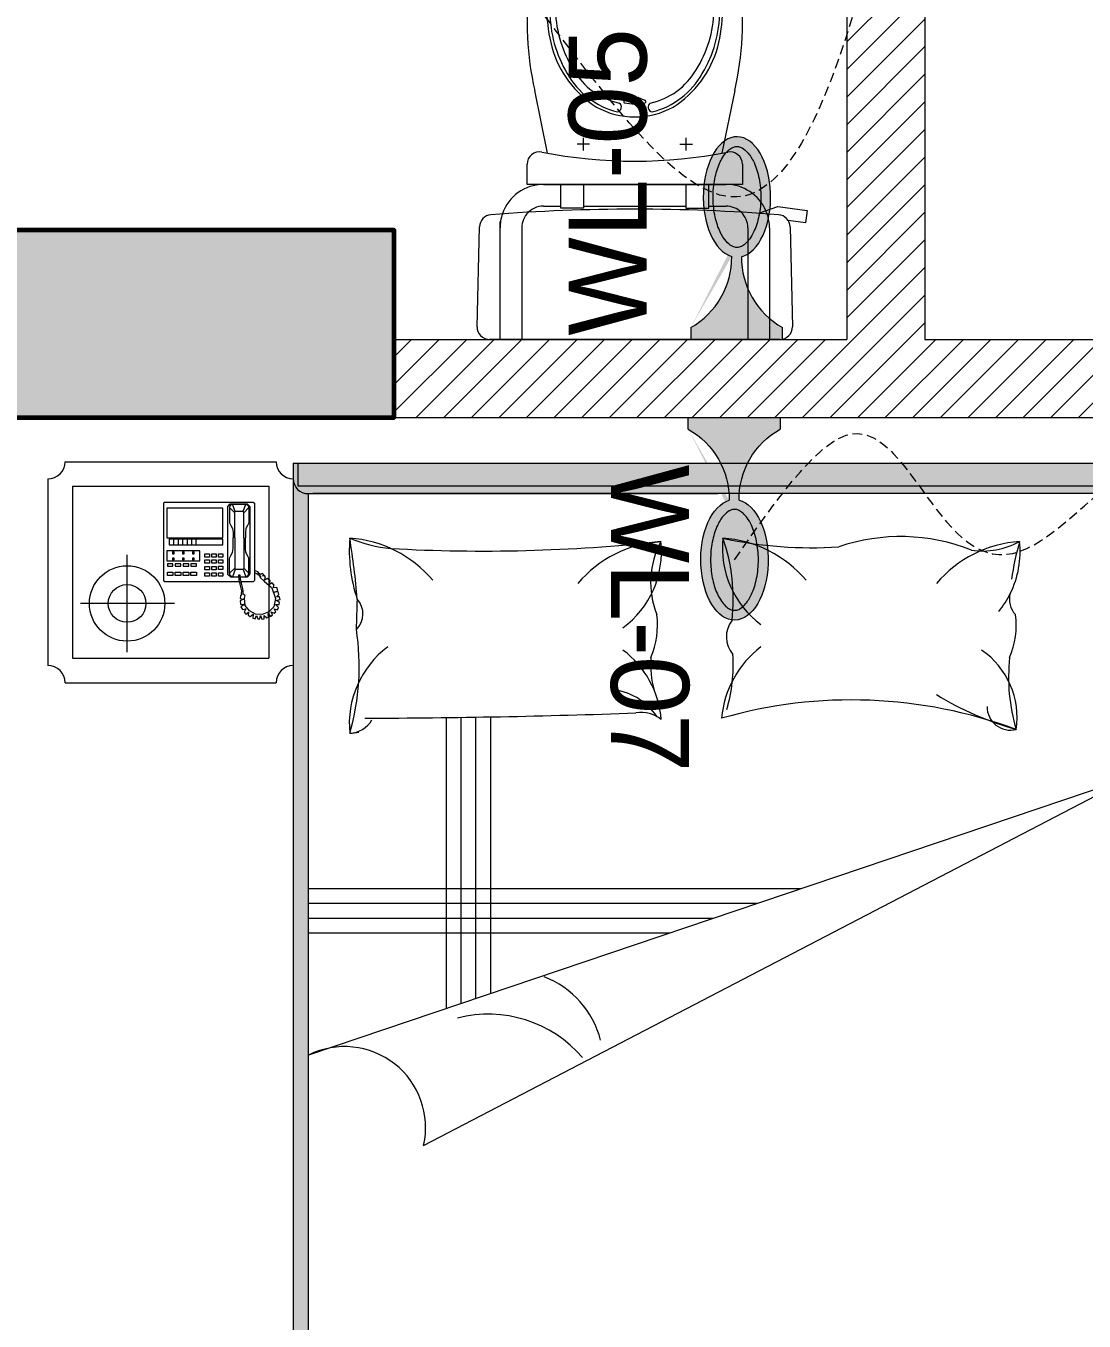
# Model space of a CAD drawing. Header units: inches. Extents: x 109699 to 44449955, y -10987 to 15824140.
# Drawn here: x 197369.8 to 197437.6, y -4048.6 to -3965.6 of the extents above; entities that cross this region are included whole.
import ezdxf

# ---------------------------------------------------------------- set-up
doc = ezdxf.new("R2010")
doc.units = ezdxf.units.IN
doc.header["$LTSCALE"] = 5
doc.header["$MEASUREMENT"] = 0
doc.linetypes.add('DASHED2', pattern=[0.375, 0.25, -0.125])
doc.layers.get('0').update_dxf_attribs({"color": 123})
for name, color, linetype, lineweight in [('@NORMAL', 7, 'Continuous', 5), ('cloumn', 253, 'Continuous', 60), ('E-Con-Point', 5, 'DASHED2', 13), ('E-WL-Wall-Light', 232, 'Continuous', 15), ('fixture', 255, 'Continuous', 0), ('ha', 252, 'Continuous', 5), ('WALL-1', 8, 'Continuous', 9)]:
    doc.layers.add(name, color=color, linetype=linetype, lineweight=lineweight)
doc.layers.add('FURNITUR', color=7, linetype='Continuous', lineweight=5, true_color=0xe8e8e8)
doc.styles.get("Standard").update_dxf_attribs({"font": 'times.ttf'})

# ---------------------------------------------------------------- blocks, each defined once
blk = doc.blocks.new('coloumn-01')
at = {"layer": 'ha'}
h = blk.add_hatch(dxfattribs=at)
h.set_pattern_fill('AR-CONC', color=256, scale=0.5)
h.set_pattern_definition([(49.99999999999999, (0, 0), (3.586300913003767, -0.3137606749129755), [0.375, -4.125]), (355, (0, 0), (-0.693756668065, 3.760960668500059), [0.3, -3.3]), (100.45144446, (0.298858405, -0.02614672), (2.89254423363556, 3.447199954843147), [0.3187009599999999, -3.505710559999999]), (46.18420000000001, (0, 1), (5.336206653357862, -0.8275964039653827), [0.5625, -6.1875]), (96.63563549, (0.444683725, 0.931033465), (4.673309728371142, 4.870593003872752), [0.47805171, -5.258568799999999]), (351.1841639899999, (0, 1), (4.673309725273866, 4.870593001349951), [0.45, -4.950000005]), (21, (0.5, 0.75), (2.984535260592308, -2.013094453326694), [0.375, -4.125]), (326.0000000000001, (0.5, 0.75), (1.216576659607909, 3.625750225234265), [0.3, -3.3]), (71.45144474, (0.74871127, 0.58224213), (4.201111883649856, 1.612655764031769), [0.31870095, -3.50571056]), (37.50000000000001, (0, 0), (0.06079927658645334, 1.664469269156557), [0, -3.26, 0, -3.35, 0, -3.3125]), (7.499999999999999, (0, 0), (1.315347687210743, 1.972058559411801), [0, -1.91, 0, -3.185, 0, -1.2625]), (327.5, (-1.115, 0), (2.669112180862045, -0.1127743586718988), [0, -1.25, 0, -3.9, 0, -5.175]), (317.5, (-1.615, 0), (2.915930846711931, 0.5005249116615886), [0, -1.625, 0, -2.59, 0, -3.675])])
h.paths.add_polyline_path([(32128.44739975178, -2546319.049243456), (32092.44739975178, -2546319.049243456), (32092.44739975178, -2546331.049243456), (32128.44739975178, -2546331.049243456)])
h.paths.add_polyline_path([(32128.44739975189, -2546617.132962178), (32098.44739975189, -2546617.132962178), (32098.44739975189, -2546629.132962178), (32128.44739975189, -2546629.132962178)])
h.paths.add_polyline_path([(31978.51966727065, -2546605.132962178), (31966.51966727065, -2546605.132962178), (31966.51966727065, -2546635.132962178), (31978.51966727065, -2546635.132962178)])
h.paths.add_polyline_path([(31821.20333333506, -2546605.132962178), (31809.20333333506, -2546605.132962178), (31809.20333333506, -2546635.132962178), (31821.20333333506, -2546635.132962178)])
h.paths.add_polyline_path([(31689.20328743063, -2546611.133238418), (31677.20328743063, -2546611.133238418), (31677.20328743063, -2546635.133238418), (31689.20328743063, -2546635.133238418)])
h.paths.add_polyline_path([(31417.20347832461, -2546611.132962178), (31405.20347832461, -2546611.132962178), (31405.20347832461, -2546635.132962178), (31417.20347832461, -2546635.132962178)])
h.paths.add_polyline_path([(31435.20347912709, -2546415.348983645), (31405.20347912709, -2546415.348983645), (31405.20347912709, -2546427.348983645), (31435.20347912709, -2546427.348983645)])
h.paths.add_polyline_path([(31633.74647668525, -2546415.348983645), (31603.74647668525, -2546415.348983645), (31603.74647668525, -2546427.348983645), (31633.74647668525, -2546427.348983645)])
h.paths.add_polyline_path([(31821.20245073218, -2546319.049243455), (31809.20245073218, -2546319.049243455), (31809.20245073218, -2546349.049243455), (31821.20245073218, -2546349.049243455)])
h.paths.add_polyline_path([(31996.51966727068, -2546319.049243455), (31966.51966727068, -2546319.049243455), (31966.51966727068, -2546331.049243455), (31996.51966727068, -2546331.049243455)])
h.paths.add_polyline_path([(31581.74648750067, -2546291.049243452), (31541.74648750067, -2546291.049243452), (31541.74648750067, -2546301.049243452), (31581.74648750067, -2546301.049243452)])
h.paths.add_polyline_path([(31485.74647668505, -2546261.049243452), (31475.74647668505, -2546261.049243452), (31475.74647668505, -2546301.049243452), (31485.74647668505, -2546301.049243452)])
h.paths.add_polyline_path([(31581.74648750064, -2546206.049278549), (31521.74648750064, -2546206.049278549), (31521.74648750064, -2546216.049243455), (31581.74648750064, -2546216.049243455)])
h.paths.add_polyline_path([(31435.20347595899, -2546206.049243455), (31405.20347595899, -2546206.049243455), (31405.20347595899, -2546218.049243455), (31435.20347595899, -2546218.049243455)])
h.paths.add_polyline_path([(31435.20347912709, -2546094.049243455), (31405.20347912709, -2546094.049243455), (31405.20347912709, -2546106.049243455), (31435.20347912709, -2546106.049243455)])
h.paths.add_polyline_path([(31583.74647668522, -2546094.049243455), (31547.74647668522, -2546094.049243455), (31547.74647668522, -2546106.049243455), (31583.74647668522, -2546106.049243455)])
h.paths.add_polyline_path([(31775.41359277777, -2546094.049243455), (31763.41359277777, -2546094.049243455), (31763.41359277777, -2546124.049243455), (31775.41359277777, -2546124.049243455)])
h.paths.add_polyline_path([(32059.80123907101, -2546094.049243455), (32047.80123907101, -2546094.049243455), (32047.80123907101, -2546124.049243455), (32059.80123907101, -2546124.049243455)])
h.paths.add_polyline_path([(32058.06771510976, -2545913.633020405), (32028.06771510976, -2545913.633020405), (32028.06771510976, -2545925.633020405), (32058.06771510976, -2545925.633020405)])
h.paths.add_polyline_path([(32048.06771510973, -2545722.712815279), (32036.06771510973, -2545722.712815279), (32036.06771510973, -2545746.712815279), (32048.06771510973, -2545746.712815279)])
h.paths.add_polyline_path([(31799.41359277774, -2545913.633020405), (31763.41359277774, -2545913.633020405), (31763.41359277774, -2545925.633020405), (31799.41359277774, -2545925.633020405)])
h.paths.add_polyline_path([(31591.53986684192, -2545945.049243456), (31561.31223659915, -2545945.049243456), (31561.31223659915, -2545957.049243456), (31591.53986684192, -2545957.049243456)])
h.paths.add_polyline_path([(31435.20347912709, -2545945.049243456), (31405.20347912709, -2545945.049243456), (31405.20347912709, -2545957.049243456), (31435.20347912709, -2545957.049243456)])
h.paths.add_polyline_path([(31429.2035252499, -2545715.383477275), (31405.2035252499, -2545715.383477275), (31405.2035252499, -2545727.383477275), (31429.2035252499, -2545727.383477275)])
h.paths.add_polyline_path([(31605.53986684192, -2545715.383237123), (31581.53986684192, -2545715.383237123), (31581.53986684192, -2545727.383237123), (31605.53986684192, -2545727.383237123)])
h.paths.add_polyline_path([(31775.41359277774, -2545711.610186095), (31763.41359277774, -2545711.610186095), (31763.41359277774, -2545735.610186095), (31775.41359277774, -2545735.610186095)])
at = {"layer": 'cloumn', "elevation": -17.08928691961916}
blk.add_lwpolyline([(31405.20347912709, -2546415.348983645), (31405.20347912709, -2546427.348983645), (31435.20347912709, -2546427.348983645), (31435.20347912709, -2546415.348983645)], close=True, dxfattribs=at)
blk = doc.blocks.new('nhjkkl')
at = {"layer": 'fixture'}
for p, q in [((143550.2312347457, 413.9730671772784), (143568.8430790594, 413.9730671772793)), ((143550.9065610597, 406.8304476761043), (143550.9065610476, 413.9730520486739)), ((143552.2954045853, 406.8304476553101), (143552.295404572, 413.9730369089164)), ((143566.7790000358, 406.8304174008415), (143566.7790000629, 413.9730217734107)), ((143568.1677981537, 413.9730520292499), (143568.1677527493, 408.0151220831901)), ((143549.5901182657, 406.7664480220853), (143549.4378542114, 413.1605533693012)), ((143569.6365050042, 413.160553386321), (143569.4842561156, 406.7664480432288)), ((143568.1677527493, 408.0151220831901), (143568.1677981597, 406.4336438885)), ((143548.4963421248, 405.7263631810149), (143548.607251598, 406.5122054251713)), ((143548.607251598, 406.5122054251713), (143549.7157409937, 406.3564144534005)), ((143568.1677981597, 406.4336438885), (143568.1677981659, 406.8304930909451)), ((143550.3819850576, 405.4614186200849), (143548.4963421248, 405.7263631810149)), ((143551.5813878428, 405.9018777620411), (143550.3819850576, 405.4614186200849)), ((143554.79288887, 405.4416192904139), (143553.6842026946, 405.441619307019)), ((143556.26127781, 405.5678778112876), (143554.7929191489, 405.5678777931987)), ((143554.7929191489, 405.5678777931987), (143554.7929191657, 404.0528211996536)), ((143562.8130511395, 405.4416192901674), (143556.2612324133, 405.4415738736677)), ((143556.261277828, 404.0528211778994), (143556.26127781, 405.5678778112876)), ((143562.8130813948, 404.0528211994076), (143562.8130814172, 405.5678777923752)), ((143562.8130814172, 405.5678777923752), (143564.2813946441, 405.5678778099075)), ((143565.3901262533, 405.4416192910601), (143564.2813644056, 405.4416193076988)), ((143564.2813946441, 405.5678778099075), (143564.2813946615, 404.0528211776734)), ((143552.6374877589, 404.0528211924245), (143566.4367957518, 404.0528211854942)), ((143552.6374877788, 402.7586299086117), (143552.6374877589, 404.0528211924245)), ((143565.3901262723, 404.052821200891), (143553.6842329504, 404.0527757819953)), ((143554.7929191657, 404.0528211996536), (143556.261277828, 404.0528211778994)), ((143564.2813946615, 404.0528211776734), (143562.8130813948, 404.0528211994076)), ((143566.4367957518, 404.0528211854942), (143566.4367957728, 402.7586601782943)), ((143553.1271576377, 398.0362349681834), (143553.9518113588, 402.0500473916766)), ((143556.6404317734, 401.4735209071393), (143555.8468090396, 401.4735208790955)), ((143556.2436128532, 401.8703246815119), (143556.2436128408, 401.076701986922)), ((143562.4338063848, 401.4735208998579), (143563.2274290794, 401.4735208880586)), ((143562.8306252776, 401.870324702267), (143562.8306253056, 401.0767019672573)), ((143565.1223207889, 402.0500776611082), (143565.9471258924, 398.0362349753721)), ((143559.3387398673, 398.4577576346321), (143558.9106931205, 398.6640308240756)), ((143560.1635449936, 398.6640308047001), (143559.7355133987, 398.4577576290383))]:
    blk.add_line(p, q, dxfattribs=at)
for centre, radius, start, end in [((143550.2312440123, 413.179452317064), 0.7936148602690781, 90.00066901502818, 181.3645564982883), ((143568.8430925063, 413.179430154478), 0.7936370229151675, 358.63708330143, 90.00097078565905), ((143550.3835517447, 406.7852967886536), 0.7936573326114393, 181.3608597506466, 265.4936567333053), ((143553.6835439005, 406.8302100781168), 2.776982850894335, 179.9950977868233, 198.7247616892986), ((143553.6840397306, 406.830291598628), 1.388635154058973, 179.9935610234081, 226.0579730208608), ((143565.3903243654, 406.8303071959601), 1.388675674785373, 313.9401349780949, 0.004546975725653977), ((143565.3906436726, 406.8305070680519), 2.777154493287228, 341.2709583579591, 359.9997116367785), ((143568.6908150557, 406.7853051890736), 0.7936651105025501, 274.5057515234096, 358.6385485059807), ((143559.3313820936, 520.4146619905953), 114.7747799088793, 265.4974651529274, 270.1027383364831), ((143553.6641671368, 406.8219761162256), 2.755988833818937, 198.6919603846717, 203.1962037287053), ((143553.6842451597, 406.830626965949), 2.777851183980603, 203.1970942653883, 269.9997481717924), ((143553.6842363313, 406.8306462703642), 1.389026963752532, 226.0622858634653, 269.9986125244432), ((143559.7429846886, 520.4144736201536), 114.7745915251009, 269.8972652920607, 274.5025384751385), ((143565.3900826332, 406.8305070130612), 2.777685812513137, 270.0009001508976, 341.2746753299377), ((143565.3900696894, 406.8304403121767), 1.388821022269026, 270.0023335401336, 318.9044295561592), ((143553.4310986414, 402.7586261222484), 0.7936108626023987, 179.9997266385257, 281.154795170795), ((143559.5371957675, 371.7938538244518), 30.76746556976699, 78.84496378673161, 101.1553274581742), ((143565.6431621761, 402.758675070728), 0.7936335968594284, 258.8438563195717, 359.9989248519769), ((143560.6030199971, 393.4904633605145), 6.619506932955108, 122.1868749793399, 164.6422486899968), ((143559.691574243, 394.4271028772321), 5.141188323198548, 104.2497094621876, 150.61330759848), ((143559.5371492295, 394.6434052969737), 5.084142630955329, 90.00008428513468, 118.9405262423073), ((143558.3670353377, 399.1001076362847), 0.3155730422259372, 304.1716716939285, 79.21640439466078), ((143559.5371191747, 394.6434638445119), 5.0840840834616, 61.05930362467164, 89.999745580456), ((143560.7072330775, 399.1001138847403), 0.3155697011984737, 100.7865058950931, 235.831238595057), ((143559.3826715294, 394.427120612819), 5.141172952833982, 29.38656240975397, 75.7501605465209), ((143558.4712257037, 393.4904828698247), 6.619494466593977, 15.35760583437553, 57.81297954471867), ((143559.4569603147, 394.4903639536053), 4.443393787718942, 101.8529499143643, 150.0038868718224), ((143558.9034807952, 398.7448373456175), 0.08112774840026897, 120.2938259573558, 275.1003766384382), ((143559.5371535633, 395.9875161606467), 2.906734715241127, 90.00023231647822, 103.4195897572691), ((143559.5371073564, 395.9877092781937), 2.906541597874001, 76.57996402864104, 89.99932147006473), ((143560.1707573169, 398.7448373461996), 0.08112776809779704, 264.8996260535975, 59.706176732827), ((143559.6173005208, 394.4904147853488), 4.443348715976101, 29.99569182148486, 78.14662877954265), ((143572.2223725796, 393.6842009728691), 19.58487767572048, 167.1608948101009, 187.3028875654185), ((143546.851903473, 393.6842435729975), 19.58487550162758, 352.6969860827403, 12.83897883790706), ((143561.8666311087, 392.9471293959111), 7.765781522712604, 148.9734116776313, 180.0370825543271), ((143561.9397062611, 392.7187179168407), 7.485059714963107, 147.7595450529205, 178.2898013246998), ((143557.1345394465, 392.7186902103006), 7.485068091722362, 1.71040899528419, 32.24066526655368), ((143557.2076145146, 392.9471021420416), 7.765789141801811, 359.9631185417419, 31.02678941811098), ((143563.4260475728, 392.801147338552), 9.524650229934462, 165.1413266773221, 192.8659346269845), ((143555.6481905647, 392.8011472918486), 9.524650235689958, 347.1340656589409, 14.85867360866212), ((143563.0484980828, 392.9327481596404), 10.39841761455111, 189.6220183945854, 217.9117471889267), ((143563.9317907136, 393.5092300994431), 10.19175081845734, 196.1153299050868, 219.5232582581568), ((143555.1424550462, 393.5091935918356), 10.19173337833671, 320.4769270377624, 343.8848553902324), ((143556.0257778566, 392.9327181524561), 10.39840516526215, 322.0884090897869, 350.378137884462), ((143561.7342255453, 392.2455549454055), 8.94320625309545, 219.6122136137997, 239.3816435217801), ((143559.5040281406, 389.9617490593175), 4.519470302409078, 220.5550458037677, 270.4192277752593), ((143559.5701948642, 389.961814163333), 4.519535626071895, 269.580394858351, 319.4445768290443), ((143557.3400579794, 392.2455549029521), 8.94320622922971, 300.6183568637677, 320.3877867722666), ((143559.4418071491, 388.7049738406661), 4.731726761745959, 241.4348748081609, 271.1544712317944), ((143559.6324764107, 388.7049738002104), 4.731726720728004, 268.8455291001113, 298.565125525756)]:
    blk.add_arc(centre, radius, start, end, dxfattribs=at)
blk = doc.blocks.new('vfdcx')
at = {"layer": 'FURNITUR', "lineweight": 0}
for points in [[(104135.0060097724, -19120.26887350804), (104970.0060097716, -19120.26887350804, 0.4142137440382407), (105000.0060097716, -19090.26885490074), (105000.0060097704, -19090.26887350193), (105000.0060097704, -19058.46706700833), (104983.8676956173, -19058.46706700833), (104983.8676956173, -19105.34206700833), (103280.0060097765, -19105.34206700833), (103280.0060097765, -19058.46706700833), (103270.0060097745, -19058.46706700833), (103270.0060097745, -19090.26887350193, 0.4142145040311273), (103300.0061062251, -19120.26887350178), (103300.0060097733, -19120.26887350804)], [(103280.0060097765, -19058.46706700833), (103280.0060097765, -19105.34206700833), (104983.8676956173, -19105.34206700833), (104983.8676956173, -19058.46706700833)]]:
    blk.add_hatch(color=256, dxfattribs=at).paths.add_polyline_path(points)
at = {"layer": 'FURNITUR'}
blk.add_hatch(color=256, dxfattribs=at).paths.add_polyline_path([(103350.0060097762, -21058.46706700833, -0.4142135623901436), (103300.0060097733, -21008.46706700833), (103300.0060097733, -19120.26887350193, -0.4142135623730951), (103270.0060097733, -19090.26887350193), (103270.0060097733, -19470.26887349553), (103270.0060097745, -21088.46706700716), (105000.0060097704, -21088.46706700716), (105000.0060097704, -19470.94256263169, 5.403727467161091e-05), (104999.998444552, -19470.94256181408), (104999.998444552, -19090.94256181307, -0.4076509114471731), (104970.0060097716, -19120.26887350193), (104970.0060097716, -19700.18891725242), (104974.8149614137, -19698.56576437598), (104970.0060097716, -19701.06727675785), (104970.0060097716, -21008.46706700542, -0.4142135623901436), (104920.0060097716, -21058.46706700833)])
for p, q in [((102805.0060097768, -19055.26887350193), (103235.0060097771, -19055.26887350193)), ((103270.0060097745, -19058.46706700833), (103270.0060097745, -21088.46706700716)), ((103280.0060097765, -19105.34206700833), (103280.0060097765, -19058.46706700833)), ((102770.0060097733, -19090.26887349815), (102770.0060097733, -19470.26887349553)), ((103270.0060097733, -19090.26887349815), (103270.0060097733, -19470.26887349553)), ((102820.0060097762, -19105.26887349757), (103220.0060097777, -19105.26887349757)), ((102820.0060097762, -19105.26887349757), (102820.0060097762, -19455.26887349611)), ((103220.0060097777, -19105.26887349757), (103220.0060097777, -19455.26887349611)), ((103300.0060097733, -19120.26887350804), (103300.0060097733, -21008.46706700542)), ((104970.0060097716, -19120.26887350804), (104135.0060097724, -19120.26887350804)), ((103007.7345300189, -19137.32844558895), (103005.4485300235, -19139.61444559159)), ((103005.4485300235, -19139.61444559159), (103005.4485300235, -19297.34844559194)), ((103007.7345300189, -19137.32844558895), (103188.3285300238, -19137.32844558895)), ((103136.8935300226, -19146.47244559224), (103141.4655300206, -19140.75744559291)), ((103136.8935300226, -19284.77544559196), (103136.8935300226, -19146.47244559224)), ((103141.4655300206, -19144.1864455896), (103140.3225300193, -19148.75844558761)), ((103141.4655300206, -19140.75744559291), (103175.7555300238, -19140.75744559291)), ((103146.0375300186, -19141.90044558696), (103141.4655300206, -19144.1864455896)), ((103146.0375300186, -19141.90044558696), (103173.4695300212, -19141.90044558696)), ((103151.7525300179, -19156.75944558957), (103146.0375300186, -19141.90044558696)), ((103167.7545300219, -19156.75944558957), (103173.4695300212, -19141.90044558696)), ((103173.4695300212, -19141.90044558696), (103178.0415300192, -19144.1864455896)), ((103175.7555300238, -19140.75744559291), (103181.4705300232, -19146.47244559224)), ((103178.0415300192, -19144.1864455896), (103179.1845300205, -19148.75844558761)), ((103181.4705300232, -19146.47244559224), (103181.4705300232, -19283.63244559064)), ((103188.3285300238, -19137.32844558895), (103190.6145300192, -19139.61444559159)), ((103190.6145300192, -19139.61444559159), (103190.6145300192, -19297.34844559194)), ((103012.3065300242, -19149.90144558893), (103012.3065300242, -19210.48044559344)), ((103126.606530018, -19149.90144558893), (103012.3065300242, -19149.90144558893)), ((103126.606530018, -19210.48044559344), (103126.606530018, -19149.90144558893)), ((103140.3225300193, -19148.75844558761), (103140.3225300193, -19179.61944558688)), ((103140.3225300193, -19148.75844558761), (103150.6095300239, -19159.04544559222)), ((103150.6095300239, -19159.04544559222), (103151.7525300179, -19156.75944558957)), ((103150.6095300239, -19210.48044559344), (103150.6095300239, -19159.04544559222)), ((103167.7545300219, -19156.75944558957), (103151.7525300179, -19156.75944558957)), ((103168.8975300232, -19159.04544559222), (103167.7545300219, -19156.75944558957)), ((103179.1845300205, -19148.75844558761), (103168.8975300232, -19159.04544559222)), ((103168.8975300232, -19210.48044559344), (103168.8975300232, -19159.04544559222)), ((103179.1845300205, -19148.75844558761), (103179.1845300205, -19179.61944558688)), ((103140.3225300193, -19179.61944558688), (103142.6085300219, -19185.33444559349)), ((103142.6085300219, -19185.33444559349), (103146.0375300186, -19191.04944559281)), ((103146.0375300186, -19191.04944559281), (103147.1805300199, -19199.05044558751)), ((103147.1805300199, -19199.05044558751), (103147.1805300199, -19210.48044559344)), ((103173.4695300212, -19191.04944559281), (103172.3265300199, -19199.05044558751)), ((103172.3265300199, -19199.05044558751), (103172.3265300199, -19210.48044559344)), ((103176.8985300179, -19185.33444559349), (103173.4695300212, -19191.04944559281)), ((103179.1845300205, -19179.61944558688), (103176.8985300179, -19185.33444559349)), ((103012.3065300242, -19210.48044559344), (103126.606530018, -19210.48044559344)), ((103016.8785300222, -19212.7664455888), (103016.8785300222, -19224.19644558745)), ((103126.606530018, -19212.7664455888), (103016.8785300222, -19212.7664455888)), ((103016.8785300222, -19224.19644558745), (103126.606530018, -19224.19644558745)), ((103026.0225300182, -19212.7664455888), (103026.0225300182, -19224.19644558745)), ((103035.1665300215, -19212.7664455888), (103035.1665300215, -19224.19644558745)), ((103044.3105300175, -19212.7664455888), (103044.3105300175, -19224.19644558745)), ((103053.4545300208, -19212.7664455888), (103053.4545300208, -19224.19644558745)), ((103062.5985300241, -19212.7664455888), (103062.5985300241, -19224.19644558745)), ((103071.7425300201, -19212.7664455888), (103071.7425300201, -19224.19644558745)), ((103126.606530018, -19224.19644558745), (103126.606530018, -19212.7664455888)), ((103147.1805300199, -19232.19744558942), (103147.1805300199, -19210.48044559344)), ((103150.6095300239, -19210.48044559344), (103150.6095300239, -19272.20244559199)), ((103168.8975300232, -19210.48044559344), (103168.8975300232, -19272.20244559199)), ((103172.3265300199, -19232.19744558942), (103172.3265300199, -19210.48044559344)), ((102931.4553847567, -19442.73764256576), (102931.4553847567, -19244.61869142207)), ((103012.3065300242, -19236.76944558743), (103012.3065300242, -19257.34344558937)), ((103079.7435300221, -19236.76944558743), (103012.3065300242, -19236.76944558743)), ((103023.7365300228, -19239.05544559007), (103023.7365300228, -19242.48444558676)), ((103027.1655300195, -19239.05544559007), (103023.7365300228, -19239.05544559007)), ((103023.7365300228, -19242.48444558676), (103027.1655300195, -19242.48444558676)), ((103023.7365300228, -19251.62844559005), (103023.7365300228, -19255.05744558673)), ((103027.1655300195, -19251.62844559005), (103023.7365300228, -19251.62844559005)), ((103027.1655300195, -19242.48444558676), (103027.1655300195, -19239.05544559007)), ((103027.1655300195, -19255.05744558673), (103027.1655300195, -19251.62844559005)), ((103047.7395300215, -19239.05544559007), (103044.3105300175, -19239.05544559007)), ((103044.3105300175, -19239.05544559007), (103044.3105300175, -19242.48444558676)), ((103044.3105300175, -19242.48444558676), (103047.7395300215, -19242.48444558676)), ((103047.7395300215, -19251.62844559005), (103044.3105300175, -19251.62844559005)), ((103044.3105300175, -19251.62844559005), (103044.3105300175, -19255.05744558673)), ((103047.7395300215, -19242.48444558676), (103047.7395300215, -19239.05544559007)), ((103047.7395300215, -19255.05744558673), (103047.7395300215, -19251.62844559005)), ((103068.3135300234, -19239.05544559007), (103064.8845300194, -19239.05544559007)), ((103064.8845300194, -19239.05544559007), (103064.8845300194, -19242.48444558676)), ((103064.8845300194, -19242.48444558676), (103068.3135300234, -19242.48444558676)), ((103068.3135300234, -19251.62844559005), (103064.8845300194, -19251.62844559005)), ((103064.8845300194, -19251.62844559005), (103064.8845300194, -19255.05744558673)), ((103068.3135300234, -19242.48444558676), (103068.3135300234, -19239.05544559007)), ((103068.3135300234, -19255.05744558673), (103068.3135300234, -19251.62844559005)), ((103079.7435300221, -19257.34344558937), (103079.7435300221, -19236.76944558743)), ((103090.0305300194, -19249.3424455874), (103090.0305300194, -19242.48444558676)), ((103090.0305300194, -19242.48444558676), (103099.1745300227, -19242.48444558676)), ((103099.1745300227, -19249.3424455874), (103090.0305300194, -19249.3424455874)), ((103099.1745300227, -19242.48444558676), (103099.1745300227, -19249.3424455874)), ((103103.7465300207, -19242.48444558676), (103112.890530024, -19242.48444558676)), ((103103.7465300207, -19249.3424455874), (103103.7465300207, -19242.48444558676)), ((103112.890530024, -19249.3424455874), (103103.7465300207, -19249.3424455874)), ((103112.890530024, -19242.48444558676), (103112.890530024, -19249.3424455874)), ((103117.462530022, -19249.3424455874), (103117.462530022, -19242.48444558676)), ((103117.462530022, -19242.48444558676), (103126.606530018, -19242.48444558676)), ((103126.606530018, -19249.3424455874), (103117.462530022, -19249.3424455874)), ((103126.606530018, -19242.48444558676), (103126.606530018, -19249.3424455874)), ((103140.3225300193, -19251.62844559005), (103142.6085300219, -19245.91344559072)), ((103140.3225300193, -19282.48944558932), (103140.3225300193, -19251.62844559005)), ((103142.6085300219, -19245.91344559072), (103146.0375300186, -19240.19844559139)), ((103146.0375300186, -19240.19844559139), (103147.1805300199, -19232.19744558942)), ((103173.4695300212, -19240.19844559139), (103172.3265300199, -19232.19744558942)), ((103176.8985300179, -19245.91344559072), (103173.4695300212, -19240.19844559139)), ((103179.1845300205, -19251.62844559005), (103176.8985300179, -19245.91344559072)), ((103179.1845300205, -19282.48944558932), (103179.1845300205, -19251.62844559005)), ((103012.3065300242, -19257.34344558937), (103079.7435300221, -19257.34344558937)), ((103013.4495300182, -19263.0584455887), (103013.4495300182, -19267.63044558671)), ((103024.8795300241, -19263.0584455887), (103013.4495300182, -19263.0584455887)), ((103013.4495300182, -19267.63044558671), (103024.8795300241, -19267.63044558671)), ((103023.7365300228, -19255.05744558673), (103027.1655300195, -19255.05744558673)), ((103024.8795300241, -19267.63044558671), (103024.8795300241, -19263.0584455887)), ((103029.4515300222, -19263.0584455887), (103029.4515300222, -19267.63044558671)), ((103040.8815300208, -19263.0584455887), (103029.4515300222, -19263.0584455887)), ((103029.4515300222, -19267.63044558671), (103040.8815300208, -19267.63044558671)), ((103040.8815300208, -19267.63044558671), (103040.8815300208, -19263.0584455887)), ((103044.3105300175, -19255.05744558673), (103047.7395300215, -19255.05744558673)), ((103045.4535300188, -19263.0584455887), (103045.4535300188, -19267.63044558671)), ((103056.8835300175, -19263.0584455887), (103045.4535300188, -19263.0584455887)), ((103045.4535300188, -19267.63044558671), (103056.8835300175, -19267.63044558671)), ((103056.8835300175, -19267.63044558671), (103056.8835300175, -19263.0584455887)), ((103072.8855300214, -19263.0584455887), (103061.4555300228, -19263.0584455887)), ((103061.4555300228, -19263.0584455887), (103061.4555300228, -19267.63044558671)), ((103061.4555300228, -19267.63044558671), (103072.8855300214, -19267.63044558671)), ((103064.8845300194, -19255.05744558673), (103068.3135300234, -19255.05744558673)), ((103072.8855300214, -19267.63044558671), (103072.8855300214, -19263.0584455887)), ((103090.0305300194, -19261.91544558738), (103090.0305300194, -19255.05744558673)), ((103090.0305300194, -19255.05744558673), (103099.1745300227, -19255.05744558673)), ((103099.1745300227, -19261.91544558738), (103090.0305300194, -19261.91544558738)), ((103090.0305300194, -19275.63144558867), (103090.0305300194, -19268.77344558803)), ((103090.0305300194, -19268.77344558803), (103099.1745300227, -19268.77344558803)), ((103099.1745300227, -19275.63144558867), (103090.0305300194, -19275.63144558867)), ((103099.1745300227, -19255.05744558673), (103099.1745300227, -19261.91544558738)), ((103099.1745300227, -19268.77344558803), (103099.1745300227, -19275.63144558867)), ((103103.7465300207, -19261.91544558738), (103103.7465300207, -19255.05744558673)), ((103103.7465300207, -19255.05744558673), (103112.890530024, -19255.05744558673)), ((103112.890530024, -19261.91544558738), (103103.7465300207, -19261.91544558738)), ((103103.7465300207, -19268.77344558803), (103112.890530024, -19268.77344558803)), ((103103.7465300207, -19275.63144558867), (103103.7465300207, -19268.77344558803)), ((103112.890530024, -19275.63144558867), (103103.7465300207, -19275.63144558867)), ((103112.890530024, -19255.05744558673), (103112.890530024, -19261.91544558738)), ((103112.890530024, -19268.77344558803), (103112.890530024, -19275.63144558867)), ((103117.462530022, -19261.91544558738), (103117.462530022, -19255.05744558673)), ((103117.462530022, -19255.05744558673), (103126.606530018, -19255.05744558673)), ((103126.606530018, -19261.91544558738), (103117.462530022, -19261.91544558738)), ((103117.462530022, -19267.63044558671), (103126.606530018, -19267.63044558671)), ((103117.462530022, -19274.48844558735), (103117.462530022, -19267.63044558671)), ((103126.606530018, -19274.48844558735), (103117.462530022, -19274.48844558735)), ((103126.606530018, -19255.05744558673), (103126.606530018, -19261.91544558738)), ((103126.606530018, -19267.63044558671), (103126.606530018, -19274.48844558735)), ((103140.3225300193, -19282.48944558932), (103150.6095300239, -19272.20244559199)), ((103151.7525300179, -19274.48844558735), (103146.0375300186, -19289.34744558997)), ((103150.6095300239, -19272.20244559199), (103151.7525300179, -19274.48844558735)), ((103167.7545300219, -19274.48844558735), (103151.7525300179, -19274.48844558735)), ((103168.8975300232, -19272.20244559199), (103167.7545300219, -19274.48844558735)), ((103167.7545300219, -19274.48844558735), (103173.4695300212, -19289.34744558997)), ((103179.1845300205, -19282.48944558932), (103168.8975300232, -19272.20244559199)), ((103197.4746078223, -19279.3254785624), (103190.6145300192, -19276.77444559)), ((103005.4485300235, -19297.34844559194), (103007.7345300189, -19299.6344455873)), ((103159.6959362097, -19299.6344455873), (103007.7345300189, -19299.6344455873)), ((103013.4495300182, -19280.20344558668), (103024.8795300241, -19280.20344558668)), ((103013.4495300182, -19287.06144558733), (103013.4495300182, -19280.20344558668)), ((103024.8795300241, -19287.06144558733), (103013.4495300182, -19287.06144558733)), ((103024.8795300241, -19280.20344558668), (103024.8795300241, -19287.06144558733)), ((103029.4515300222, -19287.06144558733), (103029.4515300222, -19280.20344558668)), ((103029.4515300222, -19280.20344558668), (103040.8815300208, -19280.20344558668)), ((103040.8815300208, -19287.06144558733), (103029.4515300222, -19287.06144558733)), ((103040.8815300208, -19280.20344558668), (103040.8815300208, -19287.06144558733)), ((103045.4535300188, -19280.20344558668), (103056.8835300175, -19280.20344558668)), ((103045.4535300188, -19287.06144558733), (103045.4535300188, -19280.20344558668)), ((103056.8835300175, -19287.06144558733), (103045.4535300188, -19287.06144558733)), ((103056.8835300175, -19280.20344558668), (103056.8835300175, -19287.06144558733)), ((103061.4555300228, -19287.06144558733), (103061.4555300228, -19280.20344558668)), ((103061.4555300228, -19280.20344558668), (103072.8855300214, -19280.20344558668)), ((103072.8855300214, -19287.06144558733), (103061.4555300228, -19287.06144558733)), ((103072.8855300214, -19280.20344558668), (103072.8855300214, -19287.06144558733)), ((103090.0305300194, -19288.20444558865), (103090.0305300194, -19281.346445588)), ((103090.0305300194, -19281.346445588), (103099.1745300227, -19281.346445588)), ((103099.1745300227, -19288.20444558865), (103090.0305300194, -19288.20444558865)), ((103099.1745300227, -19281.346445588), (103099.1745300227, -19288.20444558865)), ((103103.7465300207, -19288.20444558865), (103103.7465300207, -19281.346445588)), ((103103.7465300207, -19281.346445588), (103112.890530024, -19281.346445588)), ((103112.890530024, -19288.20444558865), (103103.7465300207, -19288.20444558865)), ((103112.890530024, -19281.346445588), (103112.890530024, -19288.20444558865)), ((103117.462530022, -19281.346445588), (103126.606530018, -19281.346445588)), ((103117.462530022, -19288.20444558865), (103117.462530022, -19281.346445588)), ((103126.606530018, -19288.20444558865), (103117.462530022, -19288.20444558865)), ((103126.606530018, -19281.346445588), (103126.606530018, -19288.20444558865)), ((103142.6085300219, -19290.49044559129), (103136.8935300226, -19284.77544559196)), ((103141.4655300206, -19287.06144558733), (103140.3225300193, -19282.48944558932)), ((103146.0375300186, -19289.34744558997), (103141.4655300206, -19287.06144558733)), ((103158.6846558304, -19290.49044559129), (103142.6085300219, -19290.49044559129)), ((103146.0375300186, -19289.34744558997), (103158.6661243811, -19289.34744558997)), ((103162.0395300226, -19285.91844559328), (103158.6105300186, -19285.91844559328)), ((103158.6105300186, -19285.91844559328), (103158.7703406286, -19295.77539139923)), ((103158.7703406286, -19295.77539139923), (103161.5460989953, -19307.34826644535)), ((103162.7026649177, -19295.08101934103), (103162.0395300226, -19285.91844559328)), ((103162.2877015062, -19289.34744558997), (103173.4695300212, -19289.34744558997)), ((103175.7555300238, -19290.49044559129), (103162.370425339, -19290.49044559129)), ((103164.3218573546, -19302.48765886559), (103162.7026649177, -19295.08101934103)), ((103188.3285300238, -19299.6344455873), (103163.6981060102, -19299.6344455873)), ((103167.097615714, -19313.36616184622), (103164.3218573546, -19302.48765886559)), ((103173.4695300212, -19289.34744558997), (103178.0415300192, -19287.06144558733)), ((103181.4705300232, -19283.63244559064), (103175.7555300238, -19290.49044559129)), ((103178.0415300192, -19287.06144558733), (103179.1845300205, -19282.48944558932)), ((103190.6145300192, -19297.34844559194), (103188.3285300238, -19299.6344455873)), ((103190.6145300192, -19281.346445588), (103195.6626538914, -19282.75019271446)), ((103195.6626538914, -19282.75019271446), (103200.2932017741, -19286.37636035042)), ((103200.6958579397, -19282.54873921601), (103197.4746078223, -19279.3254785624)), ((103200.2932017741, -19286.37636035042), (103201.5011710565, -19287.98799068086)), ((103203.1117957187, -19284.76473002725), (103200.6958579397, -19282.54873921601)), ((103201.5011710565, -19287.98799068086), (103203.9171088428, -19287.78653600371)), ((103203.9171088428, -19287.78653600371), (103201.5011710565, -19290.2039814921)), ((103201.5011710565, -19290.2039814921), (103210.7622660289, -19298.46358542769)), ((103207.3396874358, -19283.15309970408), (103203.1117957187, -19284.76473002725)), ((103209.3529690566, -19285.16763820285), (103207.3396874358, -19283.15309970408)), ((103207.7423436014, -19288.59235116166), (103209.3529690566, -19285.16763820285)), ((103210.5609375532, -19286.37636035042), (103207.7423436014, -19288.59235116166)), ((103213.5808599807, -19289.59961981805), (103210.5609375532, -19286.37636035042)), ((103210.7622660289, -19298.46358542769), (103225.8618773732, -19311.35662567017)), ((103211.1649221944, -19296.24759461645), (103213.5808599807, -19289.59961981805)), ((103217.406095525, -19293.02433397011), (103211.1649221944, -19296.24759461645)), ((103222.6406272559, -19298.06067725936), (103217.406095525, -19293.02433397011)), ((103221.4326579734, -19305.31301253855), (103222.6406272559, -19298.06067725936)), ((103226.6671904973, -19302.08975307092), (103221.4326579734, -19305.31301253855)), ((103231.0964098971, -19306.72318937055), (103226.6671904973, -19302.08975307092)), ((103161.5460989953, -19307.34826644535), (103164.3218573546, -19318.22676943325)), ((103162.2400384105, -19328.17944195036), (103161.777411896, -19333.73442158832)), ((103164.7844838618, -19325.63340895782), (103162.2400384105, -19328.17944195036)), ((103164.3218573546, -19318.22676943325), (103164.0905444539, -19324.24466377911)), ((103164.0905444539, -19324.24466377911), (103164.7844838618, -19325.63340895782)), ((103167.7915551292, -19318.92114149146), (103167.097615714, -19313.36616184622)), ((103167.5602422285, -19324.93903689233), (103167.7915551292, -19318.92114149146)), ((103171.7238801167, -19327.94798354503), (103167.5602422285, -19324.93903689233)), ((103170.798627095, -19333.27150688042), (103171.7238801167, -19327.94798354503)), ((103226.0824821234, -19311.74595932449), (103233.7158177935, -19333.50296423801)), ((103229.2844567593, -19311.75953265979), (103231.0964098971, -19306.72318937055)), ((103236.2602632521, -19311.05158621127), (103229.3208669973, -19311.74595932449)), ((103231.6339988494, -19320.54134402047), (103238.3420814978, -19317.99531102793)), ((103239.0360216115, -19320.30988666289), (103231.6339988494, -19320.54134402047)), ((103235.7976367377, -19330.26255917999), (103240.6552140484, -19325.63340895782)), ((103242.0430928788, -19330.26255917999), (103235.7976367377, -19330.26255917999)), ((103238.3420814978, -19317.99531102793), (103236.2602632521, -19311.05158621127)), ((103240.6552140484, -19325.63340895782), (103239.0360216115, -19320.30988666289)), ((103243.1996588013, -19336.04899617554), (103242.0430928788, -19330.26255917999)), ((103028.3001283866, -19343.89893916158), (102836.22484451, -19343.89893916158)), ((103161.777411896, -19333.73442158832), (103168.4854952502, -19334.89170940944)), ((103168.4854952502, -19334.89170940944), (103162.0087255025, -19338.82648652566)), ((103162.0087255025, -19338.82648652566), (103162.471352017, -19345.07583928412)), ((103162.471352017, -19345.07583928412), (103169.8733740806, -19345.77021134233)), ((103169.8733740806, -19345.77021134233), (103163.3966043329, -19350.86227627967)), ((103163.3966043329, -19350.86227627967), (103166.4036762988, -19356.18579962234)), ((103166.4036762988, -19356.18579962234), (103173.3430718552, -19354.79705444364)), ((103173.3430718552, -19354.79705444364), (103170.1046876871, -19361.27786455241)), ((103171.9551930247, -19347.85332962697), (103170.798627095, -19333.27150688042)), ((103180.7450946173, -19358.96328891745), (103171.9551930247, -19347.85332962697)), ((103230.4774329197, -19350.86227627967), (103220.2996517982, -19360.81494879677)), ((103233.7158177935, -19333.50296423801), (103230.4774329197, -19350.86227627967)), ((103230.9400594342, -19354.79705444364), (103237.6481420826, -19356.88017168055)), ((103234.178444308, -19361.0464072021), (103230.9400594342, -19354.79705444364)), ((103239.498648126, -19352.2510214511), (103233.9471307015, -19346.00166869992)), ((103233.9471307015, -19346.00166869992), (103241.1178398571, -19346.23312710524)), ((103236.0289496457, -19338.13211446746), (103243.1996588013, -19336.04899617554)), ((103242.0430928788, -19341.60397687579), (103236.0289496457, -19338.13211446746)), ((103237.6481420826, -19356.88017168055), (103239.498648126, -19352.2510214511)), ((103241.1178398571, -19346.23312710524), (103242.0430928788, -19341.60397687579)), ((103170.1046876871, -19361.27786455241), (103173.5743854616, -19365.44409902622)), ((103173.5743854616, -19365.44409902622), (103178.8945892796, -19361.50932190999)), ((103178.8945892796, -19361.50932190999), (103177.9693362579, -19367.75867466845)), ((103177.9693362579, -19367.75867466845), (103182.3642870542, -19370.53616396357)), ((103193.0046939916, -19365.44409902622), (103180.7450946173, -19358.96328891745)), ((103182.3642870542, -19370.53616396357), (103187.9158037802, -19365.90701373412)), ((103187.9158037802, -19365.90701373412), (103187.2218643649, -19373.545111664)), ((103187.2218643649, -19373.545111664), (103192.0794416684, -19374.93385683543)), ((103192.0794416684, -19374.93385683543), (103195.0865129358, -19368.68450407697)), ((103206.8834865014, -19366.60138684734), (103193.0046939916, -19365.44409902622)), ((103195.0865129358, -19368.68450407697), (103197.8622712951, -19374.93385683543)), ((103197.8622712951, -19374.93385683543), (103201.7945962899, -19375.39677154332)), ((103201.7945962899, -19375.39677154332), (103203.4137880211, -19368.68450407697)), ((103203.4137880211, -19368.68450407697), (103205.9582334797, -19376.09114465654)), ((103205.9582334797, -19376.09114465654), (103210.353184276, -19374.93385683543)), ((103220.2996517982, -19360.81494879677), (103206.8834865014, -19366.60138684734)), ((103210.353184276, -19374.93385683543), (103210.5844978825, -19368.68450407697)), ((103210.5844978825, -19368.68450407697), (103215.9047009947, -19373.31365430642)), ((103215.9047009947, -19373.31365430642), (103219.605712383, -19371.4619944271)), ((103219.605712383, -19371.4619944271), (103218.9117729678, -19364.51826961043)), ((103218.9117729678, -19364.51826961043), (103223.7693502713, -19370.53616396357)), ((103223.7693502713, -19370.53616396357), (103227.4703616596, -19367.29575890554)), ((103227.4703616596, -19367.29575890554), (103224.6946025945, -19361.0464072021)), ((103224.6946025945, -19361.0464072021), (103231.1713723349, -19363.82389649721)), ((103231.1713723349, -19363.82389649721), (103234.178444308, -19361.0464072021)), ((102820.0060097762, -19455.26887349611), (103220.0060097777, -19455.26887349611)), ((102805.0060097768, -19505.26887349902), (103235.0060097771, -19505.26887349902)), ((103581.4079172528, -19576.21627416812), (103581.4079172528, -20168.87880140859)), ((103611.4079172516, -19575.80347701297), (103611.4079172516, -20158.75297983586)), ((103641.4079172577, -19575.33726653639), (103641.4079172577, -20148.62715826313)), ((103671.4079172565, -19574.81763832185), (103671.4079172565, -20138.50133668313)), ((104974.8149614138, -19698.56576437598), (103301.1934122955, -20263.45887074569)), ((103535.4563226178, -20447.2889216937), (104974.8149614138, -19698.56576437598)), ((104303.5003445224, -19925.15283209797), (103300.0060097733, -19925.15283209797)), ((104214.6186677823, -19955.15283209681), (103300.0060097733, -19955.15283209681)), ((104125.7369910422, -19985.15283209564), (103300.0060097733, -19985.15283209564)), ((104036.8553142948, -20015.15283209448), (103300.0060097733, -20015.15283209448))]:
    blk.add_line(p, q, dxfattribs=at)
at = {"layer": 'FURNITUR', "lineweight": 0}
for p, q in [((103270.0060097745, -19058.46706700833), (105000.0060097704, -19058.46706700833)), ((103280.0060097765, -19058.46706700833), (104983.8676956173, -19058.46706700833)), ((104983.8676956173, -19105.34206700833), (103280.0060097765, -19105.34206700833)), ((103300.0060097733, -19120.26887350804), (104135.0060097724, -19120.26887350804)), ((104135.0060097724, -19120.26887350804), (103309.5818239275, -19120.26887350804))]:
    blk.add_line(p, q, dxfattribs=at)
at = {"layer": 'FURNITUR'}
for radius in [76.80000000000001, 38.40000000000001]:
    blk.add_circle((102931.4553847567, -19343.89893916158), radius, dxfattribs=at)
for centre, radius, start, end in [((102770.0060097733, -19055.26887350193), 35, 270, 0), ((103270.0060097733, -19055.26887350193), 35, 180, 270), ((103300.0060097733, -19090.26887350193), 30, 180, 270), ((103692.4761427912, -19236.20850800363), 308.4516537023845, 175.3048403511953, 198.6941858081766), ((101769.6840758257, -19472.28110323487), 1636.376012811697, 4.809846250895134, 9.189180033342527), ((103497.7910884231, -18938.56242108597), 294.8034295215505, 247.5178501818767, 264.2669618412397), ((103367.9166689221, -19455.32427137515), 244.964437246083, 40.41890181325098, 85.98709629319234), ((103656.2494994545, -15856.79572711671), 3380.322350080307, 266.8133656541502, 276.1602115173085), ((104036.1312257632, -19461.96302342434), 244.964437246083, 94.01290370680766, 139.581098186749), ((103825.6938826857, -19237.54002434872), 194.3203121079686, 306.5710975267796, 5.889976552969283), ((104174.7064444466, -19301.1867396359), 176.7342990056745, 151.7736398462286, 201.6982652259596), ((104338.500984119, -19230.90127229226), 194.3203121079686, 174.1100234470307, 233.4289024732204), ((103787.956766599, -19335.27491777351), 378.2611411277968, 353.4946932163668, 19.18669350323917), ((104326.9489401031, -18374.3403501154), 856.1328329234997, 257.7438271867633, 273.6284339950228), ((104128.0636410342, -19455.32427137515), 244.964437246083, 40.41890181325098, 85.98709629319234), ((104507.2617715163, -19595.45070231399), 387.7802015586639, 68.20259090672504, 108.9817016216305), ((104766.7895175877, -19461.96302342434), 244.964437246083, 94.01290370680766, 139.581098186749), ((104674.0961036525, -19080.79141887139), 156.2825653921942, 261.5958161323044, 298.909176984386), ((104556.3521745029, -19237.54002434872), 194.3203121079759, 333.7371455647082, 5.889976552969283), ((105245.6697811253, -19363.54376069504), 517.0481549146743, 163.604566075319, 172.3272984268349), ((104556.3521745029, -19237.54002434872), 194.3203121079686, 320.9404223693422, 333.7371455647082), ((104774.5512249498, -19335.09067365377), 45.86698251802696, 165.3506078919132, 223.2684427749271), ((103367.2300568255, -19365.02609752062), 44.61701382252853, 314.4735959585727, 42.17134071386355), ((101039.1050419971, -19289.33437421221), 2361.831884243083, 357.3905418689854, 358.8876448237095), ((103843.8382676872, -19388.57823421278), 168.1089103948723, 337.0169650368877, 7.536755917815992), ((104206.9474435306, -19411.75337949391), 54.71511327153296, 142.0832896934764, 220.9020047784361), ((104574.4965595044, -19388.57823421278), 168.1089103948723, 337.0169650368877, 7.536755917815992), ((102908.6281408567, -19471.88473045536), 495.5711040997754, 344.02430327079, 8.70709119508754), ((103578.3540120069, -19588.33970134002), 194.3203121079686, 126.5710975267796, 185.8899765529693), ((104345.8161635612, -19594.92184917473), 203.9744349773548, 127.1197479571522, 175.090046142942), ((103825.6938826857, -19594.97845339648), 194.3203121079686, 4.31812691946217, 53.42890247322042), ((104181.3383138401, -19469.4877443195), 183.3724281159091, 175.2232845678485, 196.230044385803), ((103836.3220744981, -19468.0377139972), 329.9049856050468, 343.7954346613251, 3.555411705381074), ((104579.2560916711, -19575.35985806464), 165.0539160474057, 351.2621279573231, 55.75721443247616), ((105101.5977952379, -19494.4720183281), 374.5063945073886, 173.8295812767802, 196.4355968702901), ((102770.0060097733, -19505.26887349902), 35, 0, 90), ((103270.0060097733, -19505.26887349902), 35, 90, 180), ((103908.5786014588, -19641.61918899628), 122.2580413779697, 33.62799355494753, 86.47437715754113), ((104407.469944123, -20503.46111283726), 963.1368133774697, 69.65065149803341, 105.9630721041312), ((104914.6985006122, -18986.87725053025), 637.2915111436391, 238.3498866073774, 254.3137472533116), ((103364.5044283807, -2722.442579508075), 16855.16938135782, 270.1739879135319, 272.0521389211873), ((103979.9632965482, -19625.94497740212), 60.32699298077914, 49.09905915079557, 101.37023039727), ((104730.9928392974, -19554.02171280149), 47.79209327822279, 179.7726746668199, 283.8018369577282), ((103381.6116570273, -19551.43331441069), 56.95171457819486, 273.4708538293442, 328.5411842832511), ((103367.9166689221, -19363.91670226441), 244.964437246083, 274.0129037068077, 278.3416580206644), ((103714.5218067785, -20279.23270419125), 187.1059655895897, 14.18630455558404, 69.12120717850536), ((103667.2779136538, -20433.00535180025), 252.6825242172202, 40.62903845160078, 104.3712272458915), ((103374.6159861589, -20411.07409152175), 164.8670002034185, 347.3108845251036, 116.4453669963143)]:
    blk.add_arc(centre, radius, start, end, dxfattribs=at)
blk = doc.blocks.new('E-W-LIGHT')
at = {"linetype": 'ByBlock', "ltscale": 0.5}
h = blk.add_hatch(color=256, dxfattribs=at)
h.dxf.hatch_style = 1
h.set_gradient(color1=(255, 255, 255), color2=(255, 255, 0), name='CYLINDER')
edge = h.paths.add_edge_path()
edge.add_spline(control_points=[(-96.71110423948552, 1.235367220396483), (-96.8976251288622, 1.235367220396483), (-97.08530367817384, 1.204590695443009), (-97.49532330615068, 1.060408411101338), (-97.71769888777162, 0.9452617532663472), (-98.18859363857634, 0.6007580769133996), (-98.4360601757027, 0.3712016227401077), (-98.9274233233457, -0.2076466389563343), (-99.17095937526851, -0.5565722783421756), (-99.79256403547286, -1.649000525487912), (-100.1403411294208, -2.496475964584042), (-100.6655547252501, -4.389078901701514), (-100.8435119435345, -5.433326140728264), (-100.996858843053, -7.577941591604359), (-100.9723680002039, -8.677864733885961), (-100.7253955626443, -10.7881619923927), (-100.5027117058065, -11.79805679996582), (-99.90205506231798, -13.59089832466863), (-99.52349327352754, -14.37265162368595), (-98.79708591162027, -15.46144462183512), (-98.46289770719719, -15.83531695936959), (-97.82402795464219, -16.37320808014224), (-97.52292902289115, -16.53708124557815), (-97.0332651008719, -16.69867335386745), (-96.83300356165012, -16.72444707740215), (-96.42760539585558, -16.70413243760904), (-96.21918910161975, -16.65733367471884), (-95.75858057275782, -16.45705756399432), (-95.50712660475898, -16.30138572900886), (-94.98330090317799, -15.85001415615693), (-94.71221849052682, -15.55449414506236), (-94.18744122004225, -14.82684639582039), (-93.93399672563008, -14.39521060388152), (-93.32240182252819, -13.09860869282319), (-93.0057716383552, -12.13470487732181), (-92.57508722519842, -10.03980369670334), (-92.46055768618565, -8.90959698224412), (-92.45565766659526, -6.646794607945969), (-92.56528275998282, -5.514732191470296), (-92.98715107886524, -3.412587944823316), (-93.29985699109132, -2.443281268231641), (-93.99092435031811, -0.9549615958549695), (-94.34810290115182, -0.3877643056552464), (-95.07582621573985, 0.4836147841888085), (-95.44374809115733, 0.7854262440646148), (-96.01798165069457, 1.105607693885873), (-96.24029005175481, 1.180327462172805), (-96.53763867025813, 1.228459302029147), (-96.62438560181026, 1.235367220396483), (-96.71110423948552, 1.235367220396483)], knot_values=[0, 0, 0, 0, 0.194197829587449, 0.194197829587449, 0.388395659174898, 0.388395659174898, 0.582593488762347, 0.582593488762347, 0.776791318349796, 0.776791318349796, 1.110216687407361, 1.110216687407361, 1.443642056464925, 1.443642056464925, 1.77706742552249, 1.77706742552249, 2.110492794580054, 2.110492794580054, 2.443918163637619, 2.443918163637619, 2.701496175378678, 2.701496175378678, 2.959074187119738, 2.959074187119738, 3.169612053741, 3.169612053741, 3.380149920362263, 3.380149920362263, 3.590687786983526, 3.590687786983526, 3.801225653604789, 3.801225653604789, 4.011763520226051, 4.011763520226051, 4.360140390670959, 4.360140390670959, 4.708517261115867, 4.708517261115867, 5.056894131560775, 5.056894131560775, 5.405271002005684, 5.405271002005684, 5.69307956715584, 5.69307956715584, 5.980888132305996, 5.980888132305996, 6.192897451070847, 6.192897451070847, 6.283185307179586, 6.283185307179586, 6.283185307179586, 6.283185307179586], degree=3, periodic=0)
at = {"layer": 'E-WL-Wall-Light', "linetype": 'ByBlock', "ltscale": 0.5}
h = blk.add_hatch(color=256, dxfattribs=at)
h.dxf.hatch_style = 1
edge = h.paths.add_edge_path()
edge.add_ellipse((-96.71110423948552, -7.740473765769313), major_axis=(0, 10.71660606041263), ratio=0.559300439547623, start_angle=187.7376784571124, end_angle=531.0374031504149)
edge.add_arc((-112.001170541625, -18.46997501720373), 14.35701343791298, -60.53601194170483, 0.5736542653427819, ccw=False)
edge.add_line((-104.9392941575301, -30.97012448799713), (-104.939294157532, -33.06572841662167))
edge.add_line((-104.939294157532, -33.06572841662167), (-88.60969415754215, -33.06572841666017))
edge.add_line((-88.60969415754215, -33.06572841666017), (-88.60969415754002, -30.97012448799946))
edge.add_arc((-81.54781777344922, -18.46997501720374), 14.35701343791298, 179.559619270027, 240.5360119417236, ccw=False)
edge = h.paths.add_edge_path(flags=16)
edge.add_spline(control_points=[(-96.71110423948552, 1.235367220396483), (-96.8976251288622, 1.235367220396483), (-97.08530367817384, 1.204590695443009), (-97.49532330615068, 1.060408411101338), (-97.71769888777162, 0.9452617532663472), (-98.18859363857634, 0.6007580769133996), (-98.4360601757027, 0.3712016227401077), (-98.9274233233457, -0.2076466389563343), (-99.17095937526851, -0.5565722783421756), (-99.79256403547286, -1.649000525487912), (-100.1403411294208, -2.496475964584042), (-100.6655547252501, -4.389078901701514), (-100.8435119435345, -5.433326140728264), (-100.996858843053, -7.577941591604359), (-100.9723680002039, -8.677864733885961), (-100.7253955626443, -10.7881619923927), (-100.5027117058065, -11.79805679996582), (-99.90205506231798, -13.59089832466863), (-99.52349327352754, -14.37265162368595), (-98.79708591162027, -15.46144462183512), (-98.46289770719719, -15.83531695936959), (-97.82402795464219, -16.37320808014224), (-97.52292902289115, -16.53708124557815), (-97.0332651008719, -16.69867335386745), (-96.83300356165012, -16.72444707740215), (-96.42760539585558, -16.70413243760904), (-96.21918910161975, -16.65733367471884), (-95.75858057275782, -16.45705756399432), (-95.50712660475898, -16.30138572900886), (-94.98330090317799, -15.85001415615693), (-94.71221849052682, -15.55449414506236), (-94.18744122004225, -14.82684639582039), (-93.93399672563008, -14.39521060388152), (-93.32240182252819, -13.09860869282319), (-93.0057716383552, -12.13470487732181), (-92.57508722519842, -10.03980369670334), (-92.46055768618565, -8.90959698224412), (-92.45565766659526, -6.646794607945969), (-92.56528275998282, -5.514732191470296), (-92.98715107886524, -3.412587944823316), (-93.29985699109132, -2.443281268231641), (-93.99092435031811, -0.9549615958549695), (-94.34810290115182, -0.3877643056552464), (-95.07582621573985, 0.4836147841888085), (-95.44374809115733, 0.7854262440646148), (-96.01798165069457, 1.105607693885873), (-96.24029005175481, 1.180327462172805), (-96.53763867025813, 1.228459302029147), (-96.62438560181026, 1.235367220396483), (-96.71110423948552, 1.235367220396483)], knot_values=[0, 0, 0, 0, 0.194197829587449, 0.194197829587449, 0.388395659174898, 0.388395659174898, 0.582593488762347, 0.582593488762347, 0.776791318349796, 0.776791318349796, 1.110216687407361, 1.110216687407361, 1.443642056464925, 1.443642056464925, 1.77706742552249, 1.77706742552249, 2.110492794580054, 2.110492794580054, 2.443918163637619, 2.443918163637619, 2.701496175378678, 2.701496175378678, 2.959074187119738, 2.959074187119738, 3.169612053741, 3.169612053741, 3.380149920362263, 3.380149920362263, 3.590687786983526, 3.590687786983526, 3.801225653604789, 3.801225653604789, 4.011763520226051, 4.011763520226051, 4.360140390670959, 4.360140390670959, 4.708517261115867, 4.708517261115867, 5.056894131560775, 5.056894131560775, 5.405271002005684, 5.405271002005684, 5.69307956715584, 5.69307956715584, 5.980888132305996, 5.980888132305996, 6.192897451070847, 6.192897451070847, 6.283185307179586, 6.283185307179586, 6.283185307179586, 6.283185307179586], degree=3, periodic=0)
for p, q in [((-104.9392941575301, -30.97012448799713), (-104.939294157532, -33.06572841662167)), ((-88.60969415754215, -33.06572841666017), (-88.60969415754002, -30.97012448803655)), ((-104.939294157532, -33.06572841662167), (-88.60969415754215, -33.06572841666017))]:
    blk.add_line(p, q)
at = {"linetype": 'ByBlock', "ltscale": 0.5}
for centre, start, end in [((-112.001170541625, -18.46997501720374), 299.4639880582952, 0.5736542653427851), ((-81.54781777344922, -18.46997501720374), 179.4263457346572, 240.5360119417045)]:
    blk.add_arc(centre, 14.35701343791298, start, end, dxfattribs=at)
blk.add_ellipse((-96.71110423948552, -7.740473765769313), major_axis=(0, 10.71660606041263), ratio=0.559300439547623, start_param=3.276640619127039, end_param=9.268351136215248, dxfattribs=at)
blk.add_open_spline([(-96.71110423948552, 1.235367220396483), (-96.8976251288622, 1.235367220396483), (-97.08530367817384, 1.204590695443009), (-97.49532330615068, 1.060408411101338), (-97.71769888777162, 0.9452617532663472), (-98.18859363857634, 0.6007580769133996), (-98.4360601757027, 0.3712016227401077), (-98.9274233233457, -0.2076466389563343), (-99.17095937526851, -0.5565722783421756), (-99.79256403547286, -1.649000525487912), (-100.1403411294208, -2.496475964584042), (-100.6655547252501, -4.389078901701514), (-100.8435119435345, -5.433326140728264), (-100.996858843053, -7.577941591604359), (-100.9723680002039, -8.677864733885961), (-100.7253955626443, -10.7881619923927), (-100.5027117058065, -11.79805679996582), (-99.90205506231798, -13.59089832466863), (-99.52349327352754, -14.37265162368595), (-98.79708591162027, -15.46144462183512), (-98.46289770719719, -15.83531695936959), (-97.82402795464219, -16.37320808014224), (-97.52292902289115, -16.53708124557815), (-97.0332651008719, -16.69867335386745), (-96.83300356165012, -16.72444707740215), (-96.42760539585558, -16.70413243760904), (-96.21918910161975, -16.65733367471884), (-95.75858057275782, -16.45705756399432), (-95.50712660475898, -16.30138572900886), (-94.98330090317799, -15.85001415615693), (-94.71221849052682, -15.55449414506236), (-94.18744122004225, -14.82684639582039), (-93.93399672563008, -14.39521060388152), (-93.32240182252819, -13.09860869282319), (-93.0057716383552, -12.13470487732181), (-92.57508722519842, -10.03980369670334), (-92.46055768618565, -8.90959698224412), (-92.45565766659526, -6.646794607945969), (-92.56528275998282, -5.514732191470296), (-92.98715107886524, -3.412587944823316), (-93.29985699109132, -2.443281268231641), (-93.99092435031811, -0.9549615958549695), (-94.34810290115182, -0.3877643056552464), (-95.07582621573985, 0.4836147841888085), (-95.44374809115733, 0.7854262440646148), (-96.01798165069457, 1.105607693885873), (-96.24029005175481, 1.180327462172805), (-96.53763867025813, 1.228459302029147), (-96.62438560181026, 1.235367220396483), (-96.71110423948552, 1.235367220396483)], degree=3, knots=[0, 0, 0, 0, 0.194197829587449, 0.194197829587449, 0.388395659174898, 0.388395659174898, 0.582593488762347, 0.582593488762347, 0.776791318349796, 0.776791318349796, 1.110216687407361, 1.110216687407361, 1.443642056464925, 1.443642056464925, 1.77706742552249, 1.77706742552249, 2.110492794580054, 2.110492794580054, 2.443918163637619, 2.443918163637619, 2.701496175378678, 2.701496175378678, 2.959074187119738, 2.959074187119738, 3.169612053741, 3.169612053741, 3.380149920362263, 3.380149920362263, 3.590687786983526, 3.590687786983526, 3.801225653604789, 3.801225653604789, 4.011763520226051, 4.011763520226051, 4.360140390670959, 4.360140390670959, 4.708517261115867, 4.708517261115867, 5.056894131560775, 5.056894131560775, 5.405271002005684, 5.405271002005684, 5.69307956715584, 5.69307956715584, 5.980888132305996, 5.980888132305996, 6.192897451070847, 6.192897451070847, 6.283185307179586, 6.283185307179586, 6.283185307179586, 6.283185307179586], dxfattribs=at)

msp = doc.modelspace()

# ---------------------------------------------------------------- hatches: boundary and pattern name
at = {"layer": '@NORMAL'}
h = msp.add_hatch(dxfattribs=at)
h.set_pattern_fill('ANSI31', scale=10, angle=-7.63333123551244e-14, style=0)
h.set_pattern_definition([(44.99999999999989, (144081.319087721, 2531118.532228567), (-0.8838834764831833, 0.8838834764831855), [])])
h.paths.add_polyline_path([(197427.3561669614, -3938.423710079658), (197422.3561669615, -3938.423722830861), (197422.3561669614, -3985.723450269345), (197393.3561669615, -3985.723450269345), (197393.3561669615, -3990.723450269461), (197460.3561669615, -3990.72345026981), (197460.3561669615, -3985.72345026981), (197427.3561669614, -3985.723450269345)])

# ---------------------------------------------------------------- linework, layer by layer
at = {"layer": 'E-Con-Point', "ltscale": 0.5}
for points in [[(197427.3561669614, -3945.989783905683, 0.1912389937549906), (197415.3196987991, -3976.603726756271, -0.02144757909905476), (197381.6048430768, -3945.518845448099), (197365.5412343072, -3948.70319263973)], [(197415.1611930925, -3999.843173782651, -0.02144757909905337), (197422.3122352509, -3991.868610061942), (197433.4631888991, -3999.292098148429, 16.50546883661989), (197440.7970849471, -3993.660325267058, 16.50546883661989), (197454.9811700844, -3996.038021895194, 0.1503338891205033), (197475.5798501631, -4001.605681491234), (197475.9893030101, -4034.102520537235, 15.6638244300446), (197498.2772134889, -4082.66099635221, 0.01911228683690069), (197433.8552777486, -4085.083108005785, 0.05047494200862701), (197425.4388120144, -4170.603726756263, 0.0006157531017862566)]]:
    msp.add_spline(points, degree=3, dxfattribs=at)
at = {"layer": 'WALL-1'}
for p, q in [((197422.3561669615, -3938.423710079658, 0.1990280864919391), (197422.3561669614, -3985.723450269345, 0.1503341309156951)), ((197427.3561669614, -3938.423710079658, 0.1990280864919391), (197427.3561669614, -3985.723450269345, 0.1503341309156951)), ((197393.3561669615, -3985.723450269345, -0.1214475790990548), (197422.3561669615, -3985.723450269345, -0.1214475790990548)), ((197427.3561669614, -3985.723450269345, -0.1214475790990548), (197460.3561669615, -3985.72345026981, -0.1214475790990548)), ((197368.3561669618, -3990.723450269345, -0.1214475790990548), (197460.3561669615, -3990.72345026981, -0.1214475790990548))]:
    msp.add_line(p, q, dxfattribs=at)

# ---------------------------------------------------------------- block references
at = {"layer": '@NORMAL'}
msp.add_blockref('coloumn-01', (165958.1526878368, 2542436.625533376, 16.96783934052013), dxfattribs=at)
at = {"layer": 'E-WL-Wall-Light', "xscale": 0.3601041968213394, "yscale": 0.3601041968213394, "zscale": 0.3601041968213394}
msp.add_blockref('E-W-LIGHT', (197450.1457764914, -3973.816342695558, -0.02144757909905477), dxfattribs=at)
at = {"layer": 'E-WL-Wall-Light', "xscale": -0.3601041968213394, "yscale": 0.3601041968213394, "zscale": 0.3601041968213394, "rotation": 180}
msp.add_blockref('E-W-LIGHT', (197449.9872707847, -4002.630557843364, -0.02144757909905337), dxfattribs=at)
at = {"layer": 'fixture', "rotation": 180}
msp.add_blockref('nhjkkl', (340968.3097827852, -3571.75038309203, -0.02144757909905337), dxfattribs=at)
at = {"layer": 'FURNITUR', "xscale": 0.03144960001227446, "yscale": 0.03144960001227446, "zscale": 0.03144960001227446}
msp.add_blockref('vfdcx', (194139.0964381784, -3394.279159162541, 16.50546883661989), dxfattribs=at)

# ---------------------------------------------------------------- texts
at = {"layer": 'E-WL-Wall-Light', "char_height": 5, "width": 24.08470202641911}
for s, insert, attachment_point, rotation in [('{\\fCentury Gothic|b0|i0|c0|p34;WL-05}', (197409.6023630376, -3965.795513045363, -0.02144757909905477), 9, 89.99999999999993), ('{\\fCentury Gothic|b0|i0|c0|p34;WL-07}', (197407.179947031, -3993.745773430561, -0.02083182599726711), 7, 270.0000000000001)]:
    msp.add_mtext(s, dxfattribs=dict(at, insert=insert, attachment_point=attachment_point, rotation=rotation))

doc.saveas('drawing.dxf')
